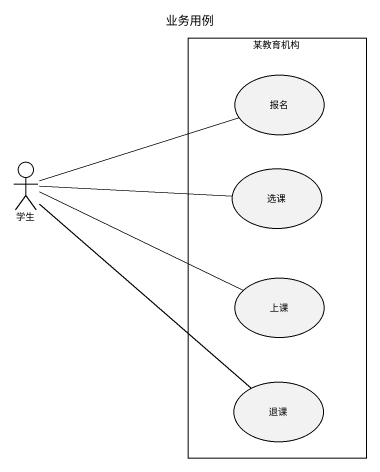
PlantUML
@startuml
title 业务用例
rectangle 某教育机构 {
  usecase 报名
  usecase 选课
  usecase 上课
  usecase 退课
}
actor 学生
学生 -right- 报名
学生 -right- 选课
学生 -right- 上课
学生 -- 退课
@enduml
